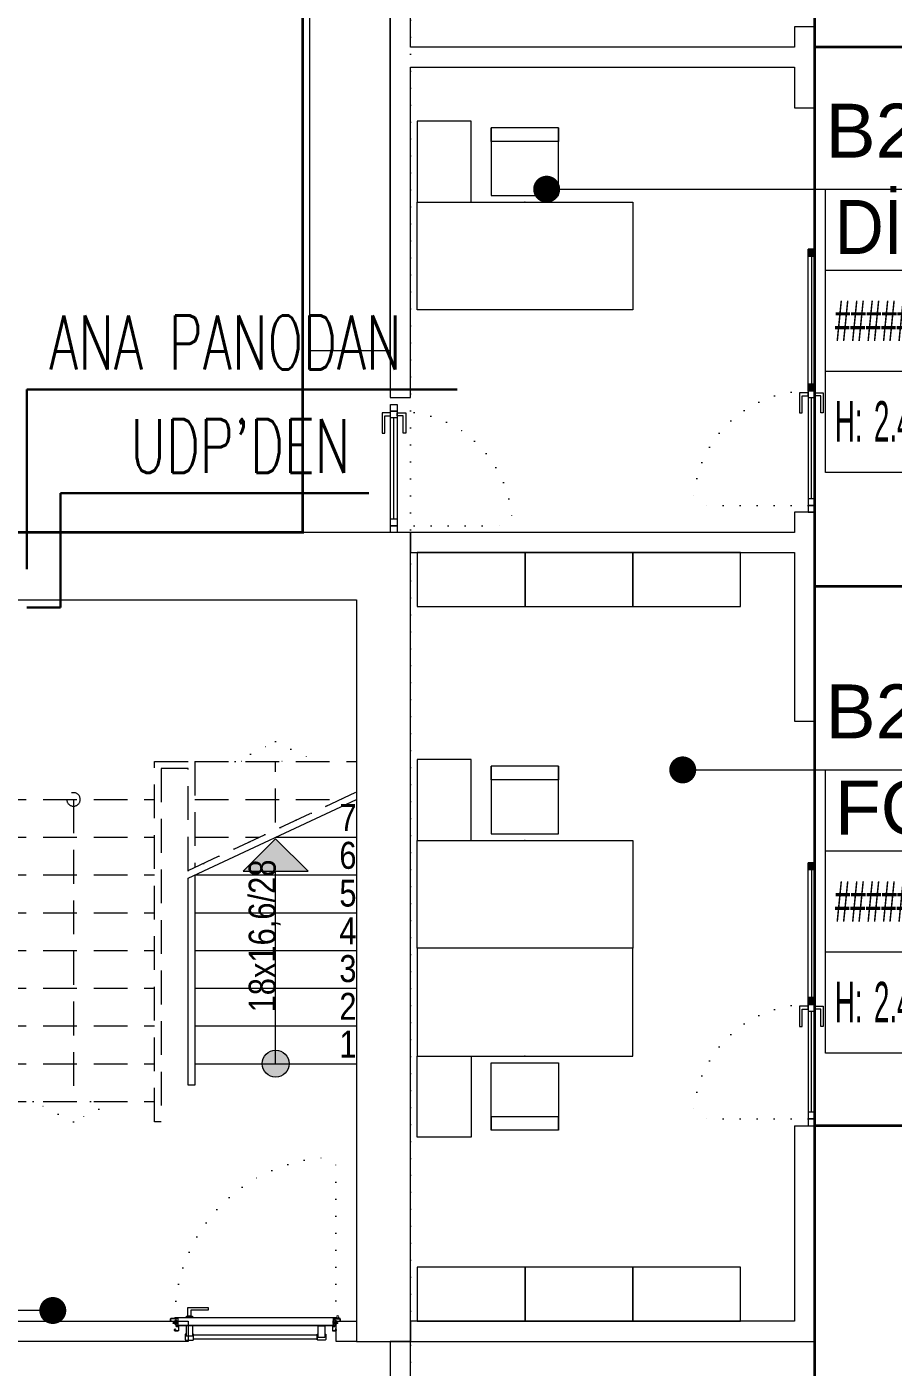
# Model space of a CAD drawing. Header units: metres. Extents: x -17822 to 152406, y -4219 to 19791.
# Drawn here: x 4155 to 4798, y 2661 to 3655 of the extents above; entities that cross this region are included whole.
import ezdxf
from ezdxf.enums import TextEntityAlignment as Align

# ---------------------------------------------------------------- set-up
doc = ezdxf.new("R2010")
doc.units = ezdxf.units.M
doc.header["$LTSCALE"] = 100
doc.header["$MEASUREMENT"] = 0
for name, pattern in [('DOT2', [0.125, 0, -0.125]), ('DOT5', [0.75, 0, -0.75]), ('HIDDEN', [0.375, 0.25, -0.125])]:
    doc.linetypes.add(name, pattern=pattern)
doc.layers.get('0').update_dxf_attribs({"color": 9, "lineweight": 9})
for name, color, linetype, lineweight in [('00', 9, 'Continuous', 9), ('01', 9, 'Continuous', 9), ('05', 9, 'Continuous', 9), ('06B', 9, 'Continuous', 9), ('06D', 9, 'Continuous', 9), ('10', 9, 'Continuous', 9), ('14', 9, 'Continuous', 9), ('15', 9, 'Continuous', 9), ('19', 9, 'Continuous', 9), ('19D', 9, 'DOT2', 9), ('20', 9, 'DOT2', 9), ('21', 9, 'Continuous', 9), ('21_mahal200', 9, 'Continuous', 9), ('E-KABLO', 7, 'Continuous', 30), ('E-YAZI', 7, 'Continuous', 30)]:
    doc.layers.add(name, color=color, linetype=linetype, lineweight=lineweight)
doc.styles.add('Arial', font='arial.ttf', dxfattribs={"height": 2.5})
doc.styles.add('E-YAZI', font='txttw.shx')
doc.styles.add('MuuM_TEXT-STANDART', font='ARIALN.TTF')
doc.dimstyles.new('MuuM_DIM200', dxfattribs={"dimscale": 20, "dimtxt": 2, "dimasz": 1, "dimexe": 1, "dimexo": 1, "dimgap": 1, "dimtad": 1, "dimdec": 1, "dimrnd": 0.5, "dimdsep": 46, "dimtxsty": 'MuuM_TEXT-STANDART', "dimblk": 'ARCHTICK', "dimcen": 0, "dimdle": 0.15, "dimclrd": 256, "dimclre": 256, "dimclrt": 256, "dimadec": 0, "dimazin": 0, "dimtfac": 5, "dimtdec": 1, "dimtix": 1, "dimtmove": 2, "dimatfit": 3, "dimldrblk": 'DOT', "dimfxl": 3, "dimfxlon": 1, "dimtolj": 1, "dimlwd": -1, "dimlwe": -1, "dimarcsym": 0})

# ---------------------------------------------------------------- blocks, each defined once
blk = doc.blocks.new('2.bod.sitatik')
at = {"layer": '01'}
blk.add_lwpolyline([(4130, -5950), (4130, -5950), (4130, -5950), (4130, -5400), (4400, -5400), (4400, -5950), (4400, -5950), (4400, -5950), (4440, -5950), (4440, -5350), (4090, -5350), (4090, -5950), (4130, -5950)], dxfattribs=at)
blk = doc.blocks.new('p-işyeri')
at = {"color": 0, "const_width": 2}
blk.add_lwpolyline([(200, 0), (200, 700), (-200, 700), (-200, 0)], close=True, dxfattribs=at)
blk = doc.blocks.new('p-sandalye-03')
for points in [[(-5, -25.14), (-5, 24.86), (-55, 24.86), (-55, -25.14), (-5, -25.14)], [(-55, 24.86), (-45, 24.86), (-45, -25.14), (-55, -25.14)]]:
    blk.add_lwpolyline(points)
blk.add_point((0, -0.14))
blk = doc.blocks.new('m-calisma unitesi 02')
at = {"ltscale": 0.5}
blk.add_lwpolyline([(-160, 140), (-160, 80), (-120, 80), (-120, 140)], close=True, dxfattribs=at)
blk.add_lwpolyline([(0, 80), (0, 0), (-160, 0), (-160, 80)], close=True)
at = {"linetype": 'DOT5'}
blk.add_lwpolyline([(-160, 80), (-160, 80)], dxfattribs=at)
at = {"rotation": 270}
blk.add_blockref('p-sandalye-03', (-80, 80), dxfattribs=at)
blk = doc.blocks.new('gr-p-birim')
blk.add_lwpolyline([(-0.5, -0.5), (0.5, -0.5), (0.5, 0.5), (-0.5, 0.5)], close=True)
blk = doc.blocks.new('0_arrowstairs')
blk.add_lwpolyline([(0, 0), (0, -30), (15, 0), (0, 30)], close=True)
blk = doc.blocks.new('p-M01-M02_M03')
at = {"layer": '19'}
h = blk.add_hatch(color=256, dxfattribs=at)
h.dxf.hatch_style = 1
h.paths.add_polyline_path([(186, -201.29), (234, -201.29), (210, -177.25)])
h = blk.add_hatch(color=256, dxfattribs=at)
h.dxf.hatch_style = 1
edge = h.paths.add_edge_path()
edge.add_arc((210, -344), 10, 0, 360)
for points in [[(145, -206.33), (270, -148)], [(145, -206.33), (270, -148)], [(150, -204), (150, -360), (150, -360), (145, -360), (145, -360), (145, -206.33)], [(210, -344), (210, -201.29), (210, -201.29)]]:
    blk.add_lwpolyline(points, dxfattribs=at)
blk.add_lwpolyline([(186, -201.29), (234, -201.29), (210, -177.25)], close=True, dxfattribs=at)
at = {"layer": '19', "linetype": 'Continuous'}
for points in [[(210, -176), (270, -176)], [(150, -204), (270, -204)], [(150, -232), (270, -232)], [(150, -260), (270, -260)], [(150, -288), (270, -288)], [(150, -316), (270, -316)], [(150, -344), (270, -344)]]:
    blk.add_lwpolyline(points, dxfattribs=at)
at = {"layer": '19'}
blk.add_circle((210, -344), 10, dxfattribs=at)
at = {"layer": '19D', "linetype": 'HIDDEN'}
for points in [[(145, -200.74), (145, -125), (125, -125), (125, -125), (125, -387), (120, -387), (120, -120), (120, -120), (150, -120), (150, -198.41)], [(150, -120), (270, -120)], [(210, -165), (210, -120)], [(0, -148), (120, -148)], [(145, -200.74), (270, -142.41)], [(150, -148), (258.02, -148)], [(0, -176), (120, -176)], [(150, -176), (198.02, -176)], [(0, -204), (120, -204)], [(0, -232), (120, -232)], [(0, -260), (120, -260)], [(0, -288), (120, -288)], [(0, -316), (120, -316)], [(0, -344), (120, -344)], [(0, -372), (120, -372)]]:
    blk.add_lwpolyline(points, dxfattribs=at)
at = {"layer": '19D', "linetype": 'HIDDEN', "extrusion": (0, 0, -1)}
blk.add_lwpolyline([(-60, -148), (-60, -372)], dxfattribs=at)
at = {"layer": '19D'}
blk.add_lwpolyline([(145, -200.74), (270, -142.41)], dxfattribs=at)
at = {"layer": '19D', "linetype": 'HIDDEN', "extrusion": (0, 0, -1)}
blk.add_circle((-60, -148), 5, dxfattribs=at)
at = {"layer": '19D', "linetype": 'HIDDEN', "extrusion": (0, 0, -1), "zscale": -1, "rotation": 90}
blk.add_blockref('0_arrowstairs', (-210, -120), dxfattribs=at)
at = {"layer": '19D', "linetype": 'HIDDEN', "extrusion": (0, 0, -1), "rotation": 270}
blk.add_blockref('0_arrowstairs', (-60, -372), dxfattribs=at)
blk = doc.blocks.new('*U19')
at = {"ltscale": 15}
for p, q in [((-25, 1), (-26, 0)), ((-25, -1), (-26, 0)), ((-23, 1), (-25, 1)), ((-23, 1), (-23, -2)), ((-21, -3), (-18, 3)), ((-21, -3), (-18, 3)), ((-20, -3), (-17, 3)), ((-20, -3), (-16, 3)), ((-18, -3), (-15, 3)), ((-18, -3), (-15, 3)), ((-18, 1), (-18, 2)), ((-17, -3), (-14, 3)), ((-17, -3), (-13, 3)), ((-17, 1), (-17, 2)), ((-15, -3), (-12, 3)), ((-15, -3), (-12, 3)), ((-15, 1), (-15, 2)), ((-14, -3), (-11, 3)), ((-14, -3), (-10, 3)), ((-14, 1), (-14, 2)), ((-12, -3), (-9, 3)), ((-12, -3), (-9, 3)), ((-12, 1), (-12, 2)), ((-11, -3), (-8, 3)), ((-11, -3), (-7, 3)), ((-11, 1), (-11, 2)), ((-9, -3), (-6, 3)), ((-9, -3), (-6, 3)), ((-9, 1), (-9, 2)), ((-8, -3), (-4, 3)), ((-8, -3), (-5, 3)), ((-8, 1), (-8, 2)), ((-6, -3), (-3, 3)), ((-6, -3), (-3, 3)), ((-6, 1), (-6, 2)), ((-5, -3), (-1, 3)), ((-5, -3), (-2, 3)), ((-5, 1), (-5, 2)), ((-3, 1), (-3, 2)), ((0, 4), (-2, 1)), ((-2, 1), (-2, 2)), ((0, 0), (-1, 0)), ((-25, -1), (-23, -2)), ((-9, -2), (-23, -2)), ((-21, -3), (-21, -2)), ((-20, -3), (-19, -2)), ((-20, -2), (-19, -2)), ((-19, -2), (-18, -2)), ((-18, -3), (-18, -2)), ((-17, -3), (-16, -2)), ((-17, -2), (-16, -2)), ((-16, -2), (-15, -2)), ((-15, -3), (-15, -2)), ((-14, -3), (-13, -2)), ((-14, -2), (-13, -2)), ((-13, -2), (-12, -2)), ((-12, -3), (-12, -2)), ((-11, -3), (-10, -2)), ((-11, -2), (-10, -2)), ((-10, -2), (-9, -2)), ((-9, -3), (-9, -2)), ((-8, -2), (-7, -2)), ((-8, -3), (-7, -2)), ((-7, -2), (-6, -2)), ((-6, -3), (-6, -2)), ((-5, -2), (-4, -2)), ((-5, -3), (-4, -2)), ((-4, -2), (-2, -2)), ((0, -4), (-2, -2)), ((0, 0), (-1, 0))]:
    blk.add_line(p, q, dxfattribs=at)
for p, q in [((-7, 1), (-23, 1)), ((-17, 1), (-19, 1)), ((-16, 1), (-17, 1)), ((-14, 1), (-16, 1)), ((-13, 1), (-14, 1)), ((-11, 1), (-13, 1)), ((-10, 1), (-11, 1)), ((-8, 1), (-10, 1)), ((-7, 1), (-8, 1)), ((-5, 1), (-7, 1)), ((-4, 1), (-5, 1)), ((-2, 1), (-4, 1)), ((-2, 1), (-2, 1)), ((0, 0), (0, 4)), ((-2, -2), (-2, -2)), ((0, 0), (0, -4))]:
    blk.add_line(p, q)
for centre, radius, start, end in [((-26, 4), 3.92, 274.361, 322.1025), ((-26, -4), 3.92, 37.8975, 85.639), ((-18, 3), 0.0971, 330.3204, 150.3204), ((-17, 3), 0.0971, 330.3204, 150.3204), ((-15, 3), 0.0971, 330.3204, 150.3204), ((-14, 3), 0.0971, 330.3204, 150.3204), ((-12, 3), 0.0971, 330.3204, 150.3204), ((-11, 3), 0.0971, 330.3204, 150.3204), ((-9, 3), 0.0971, 330.3204, 150.3204), ((-8, 3), 0.0971, 330.3204, 150.3204), ((-6, 3), 0.0971, 330.3204, 150.3204), ((-5, 3), 0.0971, 330.3204, 150.3204), ((-3, 3), 0.0971, 330.3204, 150.3204), ((-2, 3), 0.0971, 330.3204, 150.3204), ((-1, 0), 0.486, 90, 270), ((0, 4), 0.25, 0, 150.0864), ((-21, -3), 0.0971, 150.3204, 330.3204), ((-20, -3), 0.0971, 150.3204, 330.3204), ((-18, -3), 0.0971, 150.3204, 330.3204), ((-17, -3), 0.0971, 150.3204, 330.3204), ((-15, -3), 0.0971, 150.3204, 330.3204), ((-14, -3), 0.0971, 150.3204, 330.3204), ((-12, -3), 0.0971, 150.3204, 330.3204), ((-11, -3), 0.0971, 150.3204, 330.3204), ((-9, -3), 0.0971, 150.3204, 330.3204), ((-8, -3), 0.0971, 150.3204, 330.3204), ((-6, -3), 0.0971, 150.3204, 330.3204), ((-5, -3), 0.0971, 150.3204, 330.3204), ((0, -4), 0.25, 209.9136, 0)]:
    blk.add_arc(centre, radius, start, end, dxfattribs=at)
blk = doc.blocks.new('conta')
at = {"ltscale": 10}
for p, q in [((-2649.9, 5345.5), (-2649.8, 5345.6)), ((-2649.9, 5344.5), (-2649.8, 5344.3)), ((-2649.8, 5344.3), (-2649.7, 5344.3)), ((-2649.7, 5345.4), (-2649.3, 5345.4)), ((-2649.2, 5345.4), (-2649.1, 5345.5)), ((-2649, 5344), (-2648.8, 5343.8)), ((-2648.9, 5344.1), (-2648.7, 5343.9)), ((-2648.8, 5345.1), (-2648.6, 5345.3)), ((-2648.8, 5344.9), (-2648.6, 5345.2)), ((-2648.7, 5343.8), (-2648.7, 5343.8)), ((-2648.6, 5345.3), (-2648.6, 5345.3))]:
    blk.add_line(p, q, dxfattribs=at)
for centre, radius, start, end in [((-2649.8, 5345.5), 0.05, 140.6345, 188.9372), ((-2653, 5345), 3.19, 350.4674, 8.9372), ((-2649.9, 5344.5), 0.02, 170.4674, 213.7451), ((-2649.7, 5345.6), 0.0696, 22.2428, 159.258), ((-2650.9, 5345), 1.24, 340.3382, 16.7772), ((-2649.7, 5344.6), 0.03, 160.3382, 273.2666), ((-2649.7, 5345.4), 0.03, 90, 196.7772), ((-2649.6, 5341.5), 3.01, 80.4362, 93.2666), ((-2649.3, 5345.5), 0.05, 270, 303.0062), ((-2649.2, 5344.1), 0.231, 353.9571, 81.9004), ((-2649.1, 5345.5), 0.03, 4.7972, 123.0062), ((-2649.1, 5344.5), 0.03, 260.4362, 338.7066), ((-2651.2, 5344.8), 2.33, 7.5897, 18.7951), ((-2649, 5345.6), 0.05, 18.7951, 42.1429), ((-2650.2, 5345), 1.27, 338.7066, 23.0418), ((-2648.9, 5344.1), 0.1, 173.9571, 217.2653), ((-2648.8, 5345.1), 0.05, 187.5897, 322.7347), ((-2658.2, 5345.2), 9.36, 353.6857, 357.8537), ((-2648.8, 5344.2), 0.1, 173.6857, 217.2653), ((-2648.8, 5344.8), 0.05, 142.7347, 180.2669), ((-2648.7, 5343.8), 0.05, 217.2653, 307.2653), ((-2648.7, 5343.8), 0.05, 307.2653, 37.2653), ((-2648.6, 5345.3), 0.05, 52.7347, 142.7347), ((-2648.6, 5345.3), 0.05, 322.7347, 52.7347)]:
    blk.add_arc(centre, radius, start, end, dxfattribs=at)
for points, knots in [([(-2649, 5345.6), (-2649, 5345.6), (-2649.1, 5345.7), (-2649.2, 5345.4), (-2649.3, 5345.7), (-2649.4, 5345.5), (-2649.5, 5345.7), (-2649.6, 5345.5), (-2649.7, 5345.6), (-2649.7, 5345.6)], [0.0086373, 0.0086373, 0.0086373, 0.0086373, 0.1097304, 0.3133405, 0.4430081, 0.5658764, 0.7165186, 0.8527974, 0.9648495, 0.9648495, 0.9648495, 0.9648495]), ([(-2649.7, 5344.3), (-2649.7, 5344.3), (-2649.7, 5344.5), (-2649.6, 5344.3), (-2649.3, 5344.4), (-2649.2, 5344.4), (-2649.2, 5344.4)], [0, 0, 0, 0, 0.1008757, 0.3841126, 0.5436166, 0.6906785, 0.6906785, 0.6906785, 0.6906785])]:
    blk.add_open_spline(points, degree=3, knots=knots, dxfattribs=at)
blk = doc.blocks.new('p-yn_sackasa')
at = {"layer": '10', "linetype": 'Continuous'}
for p, q in [((-2.19, 0), (-2.19, -0.15)), ((0, 6.16), (0, 6.9)), ((0.01, 6.9), (0.01, 6.15)), ((0.14, 6.9), (0.14, 6.16)), ((0.15, 6.9), (0.15, 6.16)), ((2.69, 7.16), (0.26, 7.16)), ((2.69, 7.15), (0.26, 7.15)), ((2.69, 7.02), (0.26, 7.02)), ((0.26, 7.01), (2.69, 7.01)), ((0.26, 6.05), (0.76, 6.05)), ((0.75, 6.04), (0.26, 6.04)), ((0.26, 5.91), (0.75, 5.91)), ((0.76, 5.9), (0.26, 5.9)), ((0.67, -0.71), (0.67, 2.27)), ((0.69, -0.71), (0.69, 2.27)), ((0.75, 5.91), (0.75, 6.04)), ((0.76, 5.9), (0.76, 6.05)), ((0.81, -0.71), (0.81, 2.27)), ((0.83, -0.71), (0.83, 2.27)), ((0.92, 2.33), (0.95, 2.32)), ((0.93, 2.34), (0.95, 2.33)), ((1.01, 2.46), (0.99, 2.47)), ((0.99, 2.46), (1.01, 2.45)), ((1.11, 2.52), (1.11, 3.73)), ((1.12, 2.52), (1.12, 3.73)), ((1.25, 3.73), (1.25, 2.52)), ((1.26, 2.52), (1.26, 3.73)), ((1.37, 3.98), (2.49, 3.98)), ((2.49, 3.97), (1.37, 3.97)), ((1.37, 3.84), (2.49, 3.84)), ((2.49, 3.83), (1.37, 3.83)), ((2.6, 3.69), (2.5, 3.36)), ((2.51, 3.35), (2.61, 3.69)), ((2.73, 3.65), (2.63, 3.32)), ((2.74, 3.64), (2.64, 3.31)), ((2.8, 3.29), (2.8, 6.9)), ((2.81, 3.29), (2.81, 6.9)), ((2.94, 3.29), (2.94, 6.9)), ((2.95, 3.29), (2.95, 6.9)), ((-2.95, -0.25), (-2.95, -1.75)), ((-2.94, -1.75), (-2.94, -0.25)), ((-2.81, -0.25), (-2.81, -1.75)), ((-2.8, -0.25), (-2.8, -1.75)), ((-2.19, 0), (-2.7, 0)), ((-2.2, -0.01), (-2.7, -0.01)), ((-2.2, -0.14), (-2.7, -0.14)), ((-2.19, -0.15), (-2.7, -0.15)), ((1.01, -1.85), (-2.7, -1.85)), ((1.01, -1.86), (-2.7, -1.86)), ((-2.7, -1.99), (1.01, -1.99)), ((1.01, -2), (-2.7, -2)), ((-2.2, -0.14), (-2.2, -0.01)), ((0.92, -0.77), (0.95, -0.76)), ((0.93, -0.78), (0.95, -0.77)), ((0.99, -0.89), (1.01, -0.88)), ((1.01, -0.89), (0.99, -0.91)), ((1.11, -0.96), (1.11, -1.75)), ((1.12, -0.96), (1.12, -1.75)), ((1.25, -0.96), (1.25, -1.75)), ((1.26, -0.96), (1.26, -1.75))]:
    blk.add_line(p, q, dxfattribs=at)
for points in [[(0.15, 2.14), (0.67, 2.14), (0.67, -0.54), (0.15, -0.54)], [(0.15, 2.14), (0.41, 2.14), (0.41, -0.54), (0.15, -0.54)]]:
    blk.add_lwpolyline(points, close=True, dxfattribs=at)
for centre, radius, start, end in [((0.26, 6.9), 0.261, 90, 180), ((0.26, 6.16), 0.261, 180, 270), ((0.26, 6.9), 0.249, 90, 180), ((0.26, 6.16), 0.249, 181.34499, 271.35021), ((0.26, 6.9), 0.122, 90, 180), ((0.26, 6.16), 0.122, 180, 270), ((0.26, 6.9), 0.11, 90, 180), ((0.26, 6.16), 0.11, 180, 270), ((0.89, 2.27), 0.219, 63.21528, 180), ((0.89, 2.27), 0.206, 63.21689, 180), ((0.89, 2.27), 0.0801, 63.21502, 180), ((0.89, 2.27), 0.0674, 63.21445, 180), ((1.04, 2.52), 0.206, 243.2197, 0), ((1.04, 2.52), 0.219, 243.21479, 0), ((1.04, 2.52), 0.0801, 243.22028, 0), ((1.04, 2.52), 0.0674, 243.21287, 0), ((1.37, 3.73), 0.253, 90, 180), ((1.37, 3.73), 0.24, 90, 180), ((1.37, 3.73), 0.114, 90, 180), ((1.37, 3.73), 0.101, 90, 180), ((2.49, 3.72), 0.261, 342.86025, 90), ((2.49, 3.72), 0.249, 342.86129, 90), ((2.49, 3.72), 0.122, 342.86074, 90), ((2.49, 3.72), 0.11, 342.86215, 90), ((2.72, 3.29), 0.232, 162.8601, 0), ((2.72, 3.29), 0.219, 162.86127, 0), ((2.72, 3.29), 0.0927, 162.86053, 0), ((2.72, 3.29), 0.0801, 162.86241, 0), ((2.69, 6.9), 0.261, 0, 90), ((2.69, 6.9), 0.249, 0, 90), ((2.69, 6.9), 0.122, 0, 90), ((2.69, 6.9), 0.11, 0, 90), ((-2.7, -0.25), 0.253, 90, 180), ((-2.7, -1.75), 0.253, 180, 270), ((-2.7, -0.25), 0.24, 90, 180), ((-2.7, -1.75), 0.24, 180, 270), ((-2.7, -0.25), 0.114, 90, 180), ((-2.7, -1.75), 0.114, 180, 270), ((-2.7, -0.25), 0.101, 90, 180), ((-2.7, -1.75), 0.101, 180, 270), ((0.89, -0.71), 0.219, 180, 296.78496), ((0.89, -0.71), 0.206, 180, 296.78515), ((0.89, -0.71), 0.0801, 180, 296.78498), ((0.89, -0.71), 0.0674, 180, 180.52454), ((0.89, -0.71), 0.0674, 180, 296.78713), ((1.04, -0.96), 0.219, 0, 116.78545), ((1.04, -0.96), 0.206, 0, 116.78362), ((1.04, -0.96), 0.0801, 0, 116.78105), ((1.04, -0.96), 0.0674, 0, 116.78713), ((1.01, -1.75), 0.114, 270, 0), ((1.01, -1.75), 0.24, 270, 0), ((1.01, -1.75), 0.101, 270, 0), ((1.01, -1.75), 0.253, 270, 0)]:
    blk.add_arc(centre, radius, start, end, dxfattribs=at)
at = {"layer": '10', "xscale": 0.0842696629213483, "yscale": 0.0842696629213483, "zscale": 0.0842696629213483}
blk.add_blockref('*U19', (0.95, 1.35), dxfattribs=at)
at = {"layer": '14', "xscale": -0.7887640449438696, "yscale": 0.7887640449438696, "zscale": 0.7887640449438204, "rotation": 90}
blk.add_blockref('conta', (4217.78, -2086.42), dxfattribs=at)
blk = doc.blocks.new('*U28')
at = {"layer": '06D'}
for points in [[(110.12, 4.76), (110.12, 11.01), (95.12, 11.01), (95.12, 9.14), (107.87, 9.14), (107.87, 9.14), (107.87, 4.76), (110.12, 4.76)], [(111.2, 3.51), (111.2, 4.76), (106.8, 4.76), (106.8, 3.51), (111.2, 3.51)]]:
    blk.add_lwpolyline(points, dxfattribs=at)
for points in [[(8.5, -8.61), (7.87, -8.61), (7.87, -12.61, 0.414214), (8.25, -12.98), (13.75, -12.98, 0.414214), (14.12, -12.61), (14.12, -8.61), (13.5, -8.61)], [(111.5, -8.61), (112.12, -8.61), (112.12, -12.61, -0.414214), (111.75, -12.98), (106.25, -12.98, -0.414214), (105.87, -12.61), (105.87, -8.61), (106.5, -8.61)]]:
    blk.add_lwpolyline(points, format="xyb", dxfattribs=at)
for points in [[(8.5, -11.11), (13.5, -11.11), (13.5, -2.49), (8.5, -2.49)], [(14.12, -12.36), (105.87, -12.36), (105.87, -9.23), (14.12, -9.23)], [(111.5, -9.99), (106.5, -9.99), (106.5, -2.49), (111.5, -2.49)]]:
    blk.add_lwpolyline(points, close=True, dxfattribs=at)
at = {"layer": '10', "ltscale": 10}
for p, q in [((-1.6, 3.68), (-1.73, 3.58)), ((-1.6, 3.68), (-1.73, 3.58)), ((-1.22, 3.11), (-1.22, 3.24)), ((-1.22, 3.11), (-1.22, 3.24)), ((-1.22, 3.11), (-1.05, 3.11)), ((-1.22, 3.11), (-1.05, 3.11)), ((-1.05, 2.95), (-1.05, 3.38)), ((-1.05, 2.95), (-1.05, 3.38)), ((-0.84, 2.95), (-0.84, 3.38)), ((-0.84, 2.95), (-0.84, 3.38)), ((0.3, 3.41), (0.3, 3.29)), ((0.4, 3.51), (119.6, 3.51)), ((0.4, 3.19), (2.25, 3.19)), ((0.45, 3.36), (119.54, 3.36)), ((0.45, 3.36), (0.45, 3.34)), ((0.45, 3.34), (2.35, 3.34)), ((1, 0.04), (2, 0.69)), ((2, 1.13), (2, 0.69)), ((2.3, 1.13), (2, 1.13)), ((2, 0.69), (2, -0.81)), ((2.3, 3.14), (2.3, -2.39)), ((2.3, 0.69), (2.3, 1.13)), ((2.3, -0.81), (2.3, 0.69)), ((2.45, 3.24), (2.45, -2.29)), ((117.55, 3.24), (117.55, -2.29)), ((119.54, 3.34), (117.65, 3.34)), ((117.7, 3.14), (117.7, -2.39)), ((117.7, 1.13), (117.7, -0.37)), ((118, 1.13), (117.7, 1.13)), ((117.7, 1.13), (117.7, -0.37)), ((118, 1.13), (117.7, 1.13)), ((119.6, 3.19), (117.75, 3.19)), ((118, -0.37), (118, 1.13)), ((118, -0.37), (118, 1.13)), ((118, 0.88), (119, 0.88)), ((118, 0.88), (119, 0.88)), ((118, 0.68), (119, 0.68)), ((118, 0.68), (119, 0.68)), ((119, 0.28), (118, -0.37)), ((119, 0.28), (118, -0.37)), ((119.55, 3.36), (119.55, 3.34)), ((119.7, 3.41), (119.7, 3.29)), ((2, -0.36), (1, -0.36)), ((2, -0.56), (1, -0.56)), ((2, -0.81), (2.3, -0.81)), ((2.4, -2.49), (117.6, -2.49)), ((2.5, -2.34), (117.5, -2.34)), ((117.7, -0.37), (117.7, -0.81)), ((117.7, -0.37), (117.7, -0.81)), ((117.7, -0.81), (118, -0.81)), ((117.7, -0.81), (118, -0.81)), ((118, -0.81), (118, -0.37)), ((118, -0.81), (118, -0.37))]:
    blk.add_line(p, q, dxfattribs=at)
blk.add_circle((-0.95, 4.22), 0.843, dxfattribs=at)
blk.add_circle((-0.95, 4.22), 0.843, dxfattribs=at)
for centre, radius, start, end in [((-0.95, 4.22), 1.01, 219.4092, 254.28614), ((-0.95, 4.22), 1.01, 219.4092, 254.28614), ((-0.42, 3.21), 0.428, 156.35197, 217.62095), ((-0.42, 3.21), 0.428, 156.35197, 217.62095), ((-0.42, 3.21), 0.302, 105.55242, 240.03149), ((-0.42, 3.21), 0.302, 105.55242, 240.03149), ((0.4, 3.41), 0.1, 90, 180), ((0.4, 3.29), 0.1, 180, 270), ((0.45, 3.36), 0.005, 90, 180), ((0.45, 3.34), 0.005, 180, 270), ((2.25, 3.14), 0.05, 0, 90), ((2.35, 3.24), 0.1, 0, 90), ((117.65, 3.24), 0.1, 90, 180), ((117.75, 3.14), 0.05, 90, 180), ((119.54, 3.36), 0.005, 0, 90), ((119.54, 3.34), 0.005, 270, 0), ((119.6, 3.41), 0.1, 0, 90), ((119.6, 3.29), 0.1, 270, 0), ((2.4, -2.39), 0.1, 180, 270), ((2.5, -2.29), 0.05, 180, 270), ((117.56, -2.35), 0.141, 284.92708, 345.07292)]:
    blk.add_arc(centre, radius, start, end, dxfattribs=at)
at = {"layer": '20'}
blk.add_lwpolyline([(0.3, 3.35), (0.3, 122.75, -0.414214), (119.7, 3.35, 1)], format="xyb", dxfattribs=at)
at = {"xscale": -1, "rotation": 180}
blk.add_blockref('p-yn_sackasa', (0, 0.95), dxfattribs=at)
at = {"rotation": 180}
blk.add_blockref('p-yn_sackasa', (120, 0.95), dxfattribs=at)
blk = doc.blocks.new('prf-10x10')
blk.add_lwpolyline([(-5, -5), (5, -5), (5, 5), (-5, 5)], close=True)
at = {"color": 255}
blk.add_solid([(-5, -5), (5, -5), (-5, 5), (5, 5)], dxfattribs=at)
at = {"layer": '10'}
blk.add_point((0, 0), dxfattribs=at)
blk = doc.blocks.new('*U531')
at = {"layer": '06D'}
blk.add_lwpolyline([(-2.5, 105), (2.5, 105), (2.5, 0), (-2.5, 0)], close=True, dxfattribs=at)
at = {"layer": '15'}
blk.add_lwpolyline([(0, 100), (0, 5)], dxfattribs=at)
at = {"layer": '10', "xscale": 0.5, "yscale": 0.5, "rotation": 90}
for p in [(0, 102.5), (0, 2.5)]:
    blk.add_blockref('prf-10x10', p, dxfattribs=at)
blk = doc.blocks.new('p-al-01')
at = {"layer": '06B'}
for points in [[(27.05, 4.35), (27.05, 10.6), (42.05, 10.6), (42.05, 8.72), (29.3, 8.72), (29.3, 8.72), (29.3, 4.35), (27.05, 4.35)], [(27.05, -0.65), (27.05, -6.9), (42.05, -6.9), (42.05, -5.03), (29.3, -5.03), (29.3, -5.03), (29.3, -0.65), (27.05, -0.65)]]:
    blk.add_lwpolyline(points, dxfattribs=at)
at = {"layer": '06D'}
for p, q in [((115.67, 4.35), (28.8, 4.35)), ((28.8, -0.65), (115.67, -0.65))]:
    blk.add_line(p, q, dxfattribs=at)
at = {"layer": '10'}
for points in [[(25.67, -0.65), (25.67, 4.35), (20.67, 4.35), (20.67, -0.65)], [(30.67, -0.65), (30.67, 4.35), (25.67, 4.35), (25.67, -0.65)], [(110.67, -0.65), (110.67, 4.35), (105.67, 4.35), (105.67, -0.65)], [(115.67, -0.65), (115.67, 4.35), (110.67, 4.35), (110.67, -0.65)]]:
    blk.add_lwpolyline(points, close=True, dxfattribs=at)
at = {"layer": '15'}
blk.add_lwpolyline([(105.67, 1.85), (30.67, 1.85)], dxfattribs=at)
at = {"layer": '20'}
blk.add_lwpolyline([(110.67, -0.65), (110.67, -85.65)], dxfattribs=at)
blk.add_arc((110.67, -0.65), 85, 180, 270, dxfattribs=at)
blk = doc.blocks.new('p-birim')
blk.add_lwpolyline([(0, 0), (1, 0), (1, 1), (0, 1)], close=True)
blk = doc.blocks.new('_ArchTick')
at = {"color": 0, "linetype": 'ByBlock', "const_width": 0.15}
blk.add_lwpolyline([(-0.5, -0.5), (0.5, 0.5)], dxfattribs=at)
blk = doc.blocks.new('_Dot')
at = {"color": 0, "linetype": 'ByBlock', "lineweight": -2}
blk.add_line((-0.5, 0), (-1, 0), dxfattribs=at)
at = {"color": 0, "linetype": 'ByBlock', "const_width": 0.5}
blk.add_lwpolyline([(-0.25, 0, 1), (0.25, 0, 1)], format="xyb", close=True, dxfattribs=at)
blk = doc.blocks.new('0_roomno2')
blk.add_lwpolyline([(19.375, -10.5), (0, -10.5), (0, 0), (19.375, 0)], close=True)
for points in [[(0, -3), (19.375, -3)], [(8.125, -3), (8.125, -10.5)], [(11.875, -3), (11.875, -10.5)], [(15.625, -3), (15.625, -10.5)], [(0, -6.75), (8.125, -6.75)]]:
    blk.add_lwpolyline(points)
at = {"style": 'MuuM_TEXT-STANDART', "width": 0.6}
blk.add_text('H:', height=1.5, dxfattribs=at).set_placement((0.35, -8.608), align=Align.MIDDLE_LEFT)
at = {"style": 'Arial'}
blk.add_attdef('ODANO', (0, 1.17), '', height=2, dxfattribs=at)
blk.add_attdef('MEKANADI', text='', height=2, dxfattribs=at).set_placement((0.35, -3), align=Align.BOTTOM_LEFT)
at = {"style": 'MuuM_TEXT-STANDART', "width": 0.6}
for tag, p in [('YER01', (10, -4.5)), ('TAVAN01', (13.75, -4.5)), ('DUVAR01', (17.5, -4.5)), ('YER02', (10, -6.75)), ('TAVAN02', (13.75, -6.75)), ('DUVAR02', (17.5, -6.75)), ('YER03', (10, -9)), ('TAVAN03', (13.75, -9)), ('DUVAR03', (17.5, -9))]:
    blk.add_attdef(tag, text='', height=1.5, dxfattribs=at).set_placement(p, align=Align.MIDDLE_CENTER)
for tag, p in [('M2', (0.35, -4.875)), ('TEMIZTAVANYUKSEKLIGI', (1.8, -8.608))]:
    blk.add_attdef(tag, text='', height=1.5, dxfattribs=at).set_placement(p, align=Align.MIDDLE_LEFT)
blk = doc.blocks.new('2.bod.Mimari')
at = {"layer": '00'}
for points in [[(4440, -5250), (4440, -5005), (4725, -5005), (4725, -5035), (4740, -5035), (4740, -4975), (4725, -4975), (4725, -4990), (4440, -4990), (4440, -4730), (4425, -4730), (4425, -5250), (4425, -5250), (4440, -5250), (4440, -5250)], [(4440, -5365), (4725, -5365), (4725, -5490), (4740, -5490), (4740, -5350), (4740, -5335), (4725, -5335), (4725, -5350), (4440, -5350)], [(4265, -5950), (4130, -5950), (4130, -5935), (4275, -5935), (4275, -5950), (4265, -5950)], [(4400, -5950), (4385, -5950), (4385, -5935), (4400, -5935), (4400, -5950), (4400, -5950)], [(4425, -6025), (4440, -6025), (4440, -5950), (4425, -5950)]]:
    blk.add_lwpolyline(points, close=True, dxfattribs=at)
for points in [[(4725, -5790), (4725, -5935), (4440, -5935), (4440, -5950), (4740, -5950), (4740, -5790)], [(4725, -5790), (4740, -5790)]]:
    blk.add_lwpolyline(points, dxfattribs=at)
at = {"layer": '20'}
blk.add_lwpolyline([(3660, -6230), (4440, -6230), (4440, -4550), (3660, -4550)], close=True, dxfattribs=at)
for name, p in [('*U531', (4737.5, -5245)), ('p-M01-M02_M03', (4130, -5400)), ('*U531', (4737.5, -5700))]:
    blk.add_blockref(name, p)
at = {"rotation": 270}
for p in [(4735.65, -5219.33), (4735.65, -5674.33)]:
    blk.add_blockref('p-al-01', p, dxfattribs=at)
at = {"xscale": -1, "rotation": 90}
blk.add_blockref('p-al-01', (4429.6, -5234.33), dxfattribs=at)
at = {"layer": '05', "xscale": 60, "yscale": 450}
blk.add_blockref('p-birim', (4365, -5215), dxfattribs=at)
at = {"layer": '05'}
for p in [(4605, -5185), (4605, -5658.42)]:
    blk.add_blockref('m-calisma unitesi 02', p, dxfattribs=at)
at = {"layer": '05', "xscale": 40, "yscale": 80, "rotation": 270}
for p in [(4485, -5385), (4565, -5385), (4645, -5385), (4485, -5915), (4565, -5915), (4645, -5915)]:
    blk.add_blockref('gr-p-birim', p, dxfattribs=at)
at = {"layer": '05', "xscale": -1, "rotation": 180}
blk.add_blockref('m-calisma unitesi 02', (4605, -5658.42), dxfattribs=at)
at = {"layer": '06D', "color": 89, "linetype": 'HIDDEN', "true_color": 0x2e4d23, "rotation": 90}
for p in [(5440, -4790), (4360, -5150), (5440, -5190), (5440, -5590), (5440, -5990)]:
    blk.add_blockref('p-işyeri', p, dxfattribs=at)
at = {"layer": '10', "xscale": -1}
blk.add_blockref('*U28', (4385, -5935.95), dxfattribs=at)
at = {"layer": '21_mahal200'}
ref = blk.add_blockref('0_roomno2', (4747.86, -5095.44), dxfattribs=dict(at, xscale=20, yscale=20, zscale=20))
ref.add_attrib('ODANO', 'B2-44', (4747.86, -5072.04), dxfattribs={"layer": '0', "height": 40, "style": 'Arial'})
ref.add_attrib('MEKANADI', 'DİZPOZİSYON', dxfattribs={"layer": '0', "height": 40, "style": 'Arial', "width": 0.9}).set_placement((4754.86, -5155.44), align=Align.BOTTOM_LEFT)
ref.add_attrib('M2', '##### m2', dxfattribs={"layer": '0', "height": 30, "style": 'MuuM_TEXT-STANDART', "width": 0.6}).set_placement((4754.86, -5192.94), align=Align.MIDDLE_LEFT)
ref.add_attrib('TEMIZTAVANYUKSEKLIGI', '2.40 M', dxfattribs={"layer": '0', "height": 30, "style": 'MuuM_TEXT-STANDART', "width": 0.6}).set_placement((4783.86, -5267.6), align=Align.MIDDLE_LEFT)
ref.add_attrib('YER01', 'Y02', dxfattribs={"layer": '0', "height": 30, "style": 'MuuM_TEXT-STANDART', "width": 0.6}).set_placement((4947.86, -5185.44), align=Align.MIDDLE_CENTER)
ref.add_attrib('TAVAN01', 'T05', dxfattribs={"layer": '0', "height": 30, "style": 'MuuM_TEXT-STANDART', "width": 0.6}).set_placement((5022.86, -5185.44), align=Align.MIDDLE_CENTER)
ref.add_attrib('DUVAR01', 'D02', dxfattribs={"layer": '0', "height": 30, "style": 'MuuM_TEXT-STANDART', "width": 0.6}).set_placement((5097.86, -5185.44), align=Align.MIDDLE_CENTER)
ref.add_attrib('TAVAN02', 'T09', dxfattribs={"layer": '0', "height": 30, "style": 'MuuM_TEXT-STANDART', "width": 0.6}).set_placement((5022.86, -5230.44), align=Align.MIDDLE_CENTER)
ref.add_attrib('DUVAR02', 'D07', dxfattribs={"layer": '0', "height": 30, "style": 'MuuM_TEXT-STANDART', "width": 0.6}).set_placement((5097.86, -5230.44), align=Align.MIDDLE_CENTER)
ref = blk.add_blockref('0_roomno2', (4747.86, -5526.12), dxfattribs=dict(at, xscale=20, yscale=20, zscale=20))
ref.add_attrib('ODANO', 'B2-45', (4747.86, -5502.72), dxfattribs={"layer": '0', "height": 40, "style": 'Arial'})
ref.add_attrib('MEKANADI', 'FORMEN O.', dxfattribs={"layer": '0', "height": 40, "style": 'Arial'}).set_placement((4754.86, -5586.12), align=Align.BOTTOM_LEFT)
ref.add_attrib('M2', '##### m2', dxfattribs={"layer": '0', "height": 30, "style": 'MuuM_TEXT-STANDART', "width": 0.6}).set_placement((4754.86, -5623.62), align=Align.MIDDLE_LEFT)
ref.add_attrib('TEMIZTAVANYUKSEKLIGI', '2.40 M', dxfattribs={"layer": '0', "height": 30, "style": 'MuuM_TEXT-STANDART', "width": 0.6}).set_placement((4783.86, -5698.28), align=Align.MIDDLE_LEFT)
ref.add_attrib('YER01', 'Y02', dxfattribs={"layer": '0', "height": 30, "style": 'MuuM_TEXT-STANDART', "width": 0.6}).set_placement((4947.86, -5616.12), align=Align.MIDDLE_CENTER)
ref.add_attrib('TAVAN01', 'T05', dxfattribs={"layer": '0', "height": 30, "style": 'MuuM_TEXT-STANDART', "width": 0.6}).set_placement((5022.86, -5616.12), align=Align.MIDDLE_CENTER)
ref.add_attrib('DUVAR01', 'D02', dxfattribs={"layer": '0', "height": 30, "style": 'MuuM_TEXT-STANDART', "width": 0.6}).set_placement((5097.86, -5616.12), align=Align.MIDDLE_CENTER)
ref.add_attrib('TAVAN02', 'T09', dxfattribs={"layer": '0', "height": 30, "style": 'MuuM_TEXT-STANDART', "width": 0.6}).set_placement((5022.86, -5661.12), align=Align.MIDDLE_CENTER)
ref.add_attrib('DUVAR02', 'D07', dxfattribs={"layer": '0', "height": 30, "style": 'MuuM_TEXT-STANDART', "width": 0.6}).set_placement((5097.86, -5661.12), align=Align.MIDDLE_CENTER)
at = {"layer": '21', "style": 'MuuM_TEXT-STANDART'}
for s, p in [('7', (4400, -5571.47)), ('6', (4400, -5599.47)), ('5', (4400, -5627.47)), ('4', (4400, -5655.47)), ('3', (4400, -5683.47)), ('2', (4400, -5711.47)), ('1', (4400, -5739.47))]:
    blk.add_text(s, height=20, dxfattribs=at).set_placement(p, align=Align.RIGHT)
blk.add_text('18x16,6/28', height=20, rotation=90, dxfattribs=at).set_placement((4340, -5592.6), align=Align.RIGHT)
at = {"layer": '21_mahal200'}
for points in [[(4541.07, -5095.44), (4747.86, -5095.44)], [(4642.03, -5526.12), (4747.86, -5526.12)], [(4174.65, -5927.05), (3478.88, -5927.05)]]:
    blk.add_leader(points, dimstyle='MuuM_DIM200', override={"dimasz": 1, "dimfxl": 10}, dxfattribs=at)

msp = doc.modelspace()

# ---------------------------------------------------------------- linework, layer by layer
at = {"layer": 'E-KABLO'}
for p, q in [((4474.58, 3385.95), (4155.36, 3385.95)), ((4155.36, 3252.8), (4155.36, 3385.95)), ((4409.04, 3309.1), (4180.36, 3309.1)), ((4180.36, 3224.42), (4180.36, 3309.1)), ((4155.36, 3224.42), (4180.36, 3224.42))]:
    msp.add_line(p, q, dxfattribs=at)

# ---------------------------------------------------------------- block references
for name in ['2.bod.sitatik', '2.bod.Mimari']:
    msp.add_blockref(name, (0, 8630))

# ---------------------------------------------------------------- texts
at = {"layer": 'E-YAZI', "color": 3, "style": 'E-YAZI', "width": 0.7}
for s, p in [('ANA PANODAN ', (4171.94, 3400.95)), ("UDP'DEN", (4232.16, 3324.1))]:
    msp.add_text(s, height=40, dxfattribs=at).set_placement(p)

doc.saveas('drawing.dxf')
